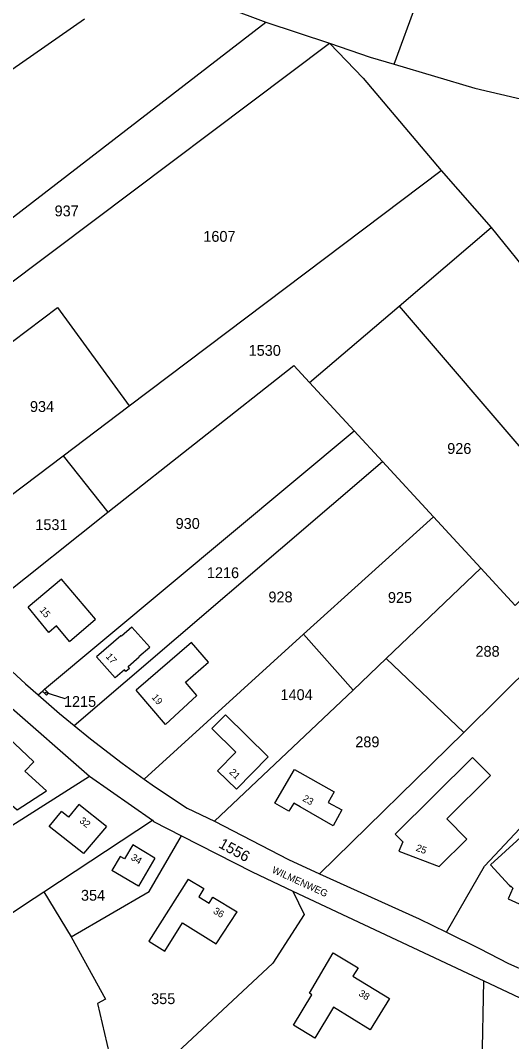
# Model space of a CAD drawing. Extents: x 191922 to 199923, y 328959 to 333350.
# Drawn here: x 193998.7 to 194121.3, y 329266.4 to 329521.3 of the extents above; entities that cross this region are included whole.
import ezdxf

# ---------------------------------------------------------------- set-up
doc = ezdxf.new("R2010")
doc.units = 0
for name, color, linetype in [('bouwvlak', 7, 'Continuous'), ('enkelbestemming', 7, 'Continuous'), ('Level 6', 7, 'Continuous'), ('maatvoering - maximum aantal wooneenheden', 7, 'Continuous'), ('Maatvoering_symbolen', 7, 'Continuous'), ('recreatiewoning', 7, 'Continuous')]:
    doc.layers.add(name, color=color, linetype=linetype)

msp = doc.modelspace()

# ---------------------------------------------------------------- linework, layer by layer
at = {"layer": 'bouwvlak'}
msp.add_line((194009.88, 329351.94), (194004.93, 329353.59), dxfattribs=at)
at = {"layer": 'Level 6'}
for p, q in [((194091.99, 329510.38), (194097.69, 329525.99)), ((194091.99, 329510.38), (194097.69, 329525.99)), ((194050.36, 329524.44), (194059.99, 329520.9)), ((194059.99, 329520.9), (194075.8, 329515.6)), ((194007.06, 329463.88), (194075.8, 329515.6)), ((194075.8, 329515.6), (194084.27, 329506.91)), ((194075.8, 329515.6), (194086.02, 329512.12)), ((194086.02, 329512.12), (194091.99, 329510.38)), ((194084.27, 329506.91), (194103.7, 329483.85)), ((194025.87, 329425.07), (194103.7, 329483.85)), ((194103.7, 329483.85), (194116.2, 329469.63)), ((194093.21, 329449.97), (194116.2, 329469.63)), ((194116.2, 329469.63), (194139.02, 329441.11)), ((193977.84, 329441.95), (194007.06, 329463.88)), ((193984.94, 329432.34), (194008.01, 329449.63)), ((194008.01, 329449.63), (194025.87, 329425.07)), ((194070.88, 329430.89), (194093.21, 329449.97)), ((194093.21, 329449.97), (194141.33, 329393.71)), ((194070.88, 329430.89), (194082.02, 329418.83)), ((194009.41, 329412.62), (194025.87, 329425.07)), ((194004.71, 329354.36), (194082.02, 329418.83)), ((194082.02, 329418.83), (194089.05, 329411.21)), ((193970.65, 329383.37), (194009.41, 329412.62)), ((194009.41, 329412.62), (194020.57, 329398.54)), ((194012.1, 329345.36), (194089.05, 329411.21)), ((194089.05, 329411.21), (194101.76, 329397.43)), ((194109.39, 329343.6), (194170.73, 329404.62)), ((193984.59, 329369.97), (194020.57, 329398.54)), ((194069.37, 329368.09), (194101.76, 329397.43)), ((194101.76, 329397.43), (194113.59, 329384.6)), ((194089.99, 329362.02), (194113.59, 329384.6)), ((194029.6, 329331.95), (194069.37, 329368.09)), ((194069.37, 329368.09), (194081.73, 329354.13)), ((194081.73, 329354.13), (194089.99, 329362.02)), ((194089.99, 329362.02), (194109.39, 329343.6)), ((194000, 329355.76), (194003.13, 329353.01)), ((194003.13, 329353.01), (194004.2, 329353.92)), ((194004.2, 329353.92), (194004.71, 329354.36)), ((194047.17, 329321.46), (194081.73, 329354.13)), ((193995.26, 329350.8), (194015.96, 329332.68)), ((194073.32, 329308.32), (194109.39, 329343.6)), ((194015.96, 329332.68), (194031.67, 329321.72)), ((194029.6, 329331.95), (194032.19, 329330.08)), ((194114.5, 329310.18), (194135.61, 329332.81)), ((194004.61, 329303.81), (194031.67, 329321.72)), ((194105.05, 329293.72), (194114.5, 329310.18)), ((194004.61, 329303.81), (194011.39, 329292.57)), ((194004.61, 329303.81), (194011.39, 329292.57)), ((194066.68, 329303.99), (194114.38, 329281.59)), ((194113.41, 329238.79), (194114.38, 329281.59))]:
    msp.add_line(p, q, dxfattribs=at)
for points in [[(193933.53, 329423.3), (193934.69, 329424.26), (194059.99, 329520.9)], [(193948.4, 329464.89), (193943.24, 329471.9), (194014.76, 329521.7)], [(194091.99, 329510.38), (194112.11, 329504.43), (194132.7, 329499.6)], [(194091.99, 329510.38), (194112.11, 329504.43), (194132.7, 329499.6)], [(194020.57, 329398.54), (194066.92, 329435.16), (194070.88, 329430.89)], [(194113.59, 329384.6), (194122.19, 329375.3), (194141.33, 329393.71)], [(193984.59, 329369.97), (193985.4, 329369.2), (194000, 329355.76)], [(194004.2, 329353.92), (194005.24, 329352.92), (194005.71, 329353.4), (194004.71, 329354.36)], [(194003.13, 329353.01), (194008.45, 329348.34), (194012.1, 329345.36)], [(194012.1, 329345.36), (194016.18, 329342.03), (194024.1, 329335.94), (194029.6, 329331.95)], [(193928.57, 329277.36), (193932.44, 329279.77), (193934.15, 329280.98), (193974.38, 329306.26), (194015.96, 329332.68)], [(194032.19, 329330.08), (194040.33, 329324.67), (194047.17, 329321.46)], [(194031.67, 329321.72), (194031.92, 329321.36), (194038.9, 329317.82)], [(194047.17, 329321.46), (194065.6, 329311.86), (194073.32, 329308.32)], [(194011.39, 329292.57), (194030.85, 329303.87), (194038.9, 329317.82)], [(194038.9, 329317.82), (194056.55, 329308.76), (194066.68, 329303.99)], [(194073.32, 329308.32), (194098.23, 329297.1), (194105.05, 329293.72)], [(193960.75, 329278.09), (193984.6, 329290.65), (194002.19, 329302.2), (194004.61, 329303.81)], [(193960.75, 329278.09), (193984.6, 329290.65), (194002.19, 329302.2), (194004.61, 329303.81)], [(194066.68, 329303.99), (194069.54, 329298.15), (194061.72, 329285.97), (194031.6, 329257.91), (194036.75, 329255.61)], [(194105.05, 329293.72), (194113.25, 329289.66), (194120.52, 329285.93), (194125.38, 329283.76)], [(194011.39, 329292.57), (194019.98, 329277.03), (194017.96, 329275.9), (194023.78, 329250.96)], [(194011.39, 329292.57), (194019.98, 329277.03), (194017.96, 329275.9), (194023.78, 329250.96)], [(194114.38, 329281.59), (194132.12, 329273.2), (194143.83, 329267.78), (194149.96, 329265.05)]]:
    msp.add_lwpolyline(points, dxfattribs=at)
at = {"layer": 'recreatiewoning'}
for p, q in [((194010.97, 329366.31), (194017.45, 329371.85)), ((194025.58, 329360.03), (194028.37, 329362.43)), ((194025.01, 329358.82), (194024.68, 329359.25)), ((194025.91, 329359.58), (194025.01, 329358.82)), ((194025.91, 329359.58), (194025.58, 329360.03)), ((194034.96, 329345.6), (194027.63, 329354.18)), ((194049.87, 329348.02), (194060.51, 329337.47)), ((194060.51, 329337.47), (194052.61, 329329.4)), ((194078.89, 329324.24), (194076.75, 329320.31))]:
    msp.add_line(p, q, dxfattribs=at)
for points in [[(194017.45, 329371.85), (194008.95, 329381.83), (194000.7, 329374.84)], [(194010.97, 329366.31), (194007.77, 329370.17), (194005.82, 329368.57), (194000.7, 329374.84)], [(194030.99, 329364.89), (194026.56, 329369.89), (194023.91, 329367.6), (194023.81, 329367.71), (194017.75, 329362.49)], [(194045.62, 329361.16), (194041.45, 329366), (194027.63, 329354.18)], [(194028.37, 329362.43), (194028.27, 329362.54), (194030.99, 329364.89)], [(194024.68, 329359.25), (194022.34, 329357.21), (194017.75, 329362.49)], [(194034.96, 329345.6), (194042.72, 329352.82), (194039.88, 329356.12), (194045.62, 329361.16)], [(194052.61, 329329.4), (194047.93, 329334.01), (194052.51, 329338.65), (194046.48, 329344.56), (194049.87, 329348.02)], [(193986.6, 329339.09), (193989.94, 329335.77), (193989.17, 329335.01), (193988.86, 329333.84), (193989.26, 329332.68), (193990.19, 329331.84), (193991.33, 329331.55), (193992.45, 329332), (193993.22, 329332.83), (193994.09, 329332.05), (193996.05, 329330.1), (193995.98, 329330.16), (193993.86, 329327.85), (193997.95, 329324.23), (194005.28, 329329.04), (193999.87, 329333.93), (194002.06, 329336.25), (193992.47, 329345.31), (193986.6, 329339.09)], [(194115.98, 329332.84), (194111.5, 329337.37), (194092.23, 329318.19)], [(194062.22, 329325.93), (194067.08, 329334.34), (194076.98, 329328.73), (194075.53, 329326.11), (194078.89, 329324.24)], [(194110.11, 329316.97), (194105.11, 329322.01), (194115.98, 329332.84)], [(194076.75, 329320.31), (194068.56, 329325), (194066.91, 329325.95), (194065.73, 329323.94), (194062.22, 329325.93)], [(194020.18, 329320.1), (194014.5, 329313.41), (194005.93, 329320.11), (194008.99, 329323.85)], [(194020.18, 329320.1), (194013.31, 329325.62), (194010.75, 329322.44), (194008.99, 329323.85)], [(194134.33, 329310.27), (194130.87, 329314.08), (194131.28, 329314.45), (194126.29, 329319.92), (194115.99, 329310.53), (194120.62, 329305.46), (194120.95, 329305.09), (194121.07, 329305.19), (194121.61, 329304.69), (194120.42, 329302.08), (194126.64, 329299.26), (194127.78, 329301.74), (194128.18, 329302.13), (194128.32, 329302.03), (194131.1, 329304.51), (194129.67, 329306.11), (194134.33, 329310.27)], [(194092.23, 329318.19), (194094.12, 329316.32), (194093.13, 329313.97), (194103.23, 329310.13), (194110.11, 329316.97)], [(194032.3, 329312.17), (194026.78, 329315.51), (194024.66, 329312.02), (194023.64, 329312.64), (194021.53, 329309.17)], [(194032.3, 329312.17), (194028.15, 329305.22), (194021.53, 329309.17)], [(194040.61, 329306.97), (194030.76, 329291.49), (194034.75, 329289.03), (194039.18, 329296.05), (194047.6, 329290.86), (194052.79, 329298.84)], [(194040.61, 329306.97), (194044.52, 329304.62), (194043.27, 329302.54), (194045.85, 329300.96), (194046.76, 329302.47), (194052.79, 329298.84)], [(194090.82, 329277.18), (194086.01, 329269.36), (194076.81, 329275.01), (194072.17, 329267.25), (194066.89, 329270.54), (194071.39, 329278.1), (194070.81, 329278.48), (194076.74, 329288.58)], [(194076.74, 329288.58), (194082.98, 329284.83), (194081.65, 329282.77), (194090.82, 329277.18)]]:
    msp.add_lwpolyline(points, dxfattribs=at)

# ---------------------------------------------------------------- texts
at = {"layer": 'enkelbestemming'}
for s, p in [('937', (194007.26, 329472.41)), ('1607', (194044.36, 329466.05)), ('1530', (194055.66, 329437.59)), ('934', (194001.11, 329423.58)), ('926', (194105.2, 329413.11)), ('1531', (194002.45, 329394.1)), ('930', (194037.45, 329394.39)), ('1216', (194045.25, 329382.1)), ('928', (194060.6, 329376.05)), ('925', (194090.41, 329375.92)), ('288', (194112.25, 329362.48)), ('1404', (194063.61, 329351.66)), ('1215', (194009.59, 329349.96)), ('289', (194082.27, 329339.88)), ('354', (194013.84, 329301.59)), ('355', (194031.34, 329275.78))]:
    msp.add_text(s, height=2.7, dxfattribs=at).set_placement(p)
msp.add_text('1556', height=2.7, rotation=331.4124, dxfattribs=at).set_placement((194047.97, 329315))
at = {"layer": 'maatvoering - maximum aantal wooneenheden'}
for s, rotation, p in [('15', 309.3136, (194003.39, 329374.07)), ('17', 311.0241, (194019.9, 329362.46)), ('19', 310.4956, (194031.36, 329352.28)), ('21', 315.446, (194050.7, 329333.52)), ('23', 330.2267, (194068.95, 329326.62)), ('32', 321.2596, (194013.3, 329321.27)), ('34', 328.7905, (194026.14, 329311.92)), ('25', 339.1889, (194097.24, 329314.12)), ('36', 328.9674, (194046.67, 329298.56)), ('38', 328.633, (194082.96, 329277.99))]:
    msp.add_text(s, height=1.75, rotation=rotation, dxfattribs=at).set_placement(p)
at = {"layer": 'Maatvoering_symbolen'}
msp.add_text('WILMENWEG', height=1.75, rotation=335.409, dxfattribs=at).set_placement((194061.33, 329308.67))

doc.saveas('drawing.dxf')
